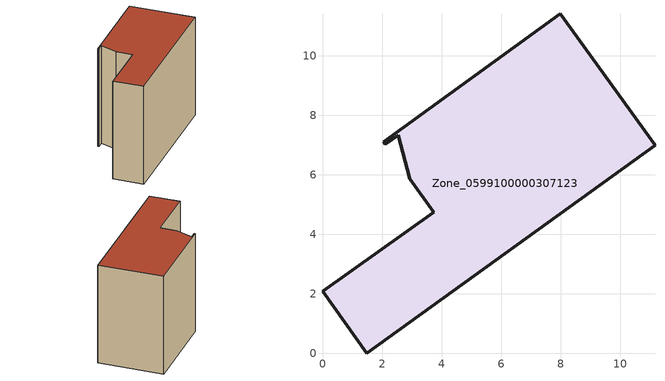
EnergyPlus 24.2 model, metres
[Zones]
Zone_0599100000307123
 floor ground (C_G): 0,2.09 3.73,4.75 2.94,5.87 2.54,7.33 2.11,7.02 2.05,7.11 7.99,11.42 11.17,6.99 1.49,0 z0
 wall outside (C_F): 3.73,4.75 0,2.09 1.49,0 11.17,6.99 7.99,11.42 2.05,7.11 2.11,7.02 2.54,7.33 2.94,5.87 3.73,4.75 z0:8.63
 roof outside (C_R): 2.54,7.33 2.94,5.87 3.73,4.75 0,2.09 1.49,0 11.17,6.99 7.99,11.42 2.05,7.11 2.11,7.02 z8.63
[BUILDING]
Pand.0599100000307123: North Axis=0; Terrain=City; Loads Convergence Tolerance Value=0.04; Temperature Convergence Tolerance Value=0.4; Solar Distribution=FullExterior; Maximum Number of Warmup Days=25; Minimum Number of Warmup Days=1
[Site:Location]
Rotterdam.The.Hague.AP_ZH_NLD Design_Conditions: Latitude=51.96; Longitude=4.45; Time Zone=1; Elevation=-4.5
[SITE:GROUNDTEMPERATURE:BUILDINGSURFACE]
18, 18, 18, 18, 18, 18, 18, 18, 18, 18, 18, 18
[MATERIAL] Thermal Absorptance=0.9; Solar Absorptance=0.7; Visible Absorptance=0.7
Name | Roughness | Thickness | Conductivity | Density | Specific Heat
G.TI.1975-1991 | MediumSmooth | 0.15 | 0.288461 | 540 | 1210
F.TI.1975-1991 | Rough | 0.3 | 0.230769 | 1920 | 840
R.TI.1975-1991 | MediumRough | 0.2 | 0.153846 | 1500 | 1000
[CONSTRUCTION]
C_G: G.TI.1975-1991
C_F: F.TI.1975-1991
C_R: R.TI.1975-1991
[ZONE]
Zone_0599100000307123: Type=1; Multiplier=1; Ceiling Height=Autocalculate; Volume=Autocalculate; Floor Area=autocalculate; Part of Total Floor Area=Yes
[ZONEINFILTRATION:DESIGNFLOWRATE]
Infil_Zone_0599100000307123: Zone or ZoneList or Space or SpaceList=Zone_0599100000307123; Schedule=AlwaysOn; Design Flow Rate Calculation Method=Flow/Area; Flow Rate per Floor Area=0.003; Constant Term Coefficient=1; Temperature Term Coefficient=0; Velocity Term Coefficient=0; Velocity Squared Term Coefficient=0
[HVACTEMPLATE:ZONE:IDEALLOADSAIRSYSTEM]
Zone_0599100000307123: Maximum Heating Supply Air Temperature=50; Minimum Cooling Supply Air Temperature=13; Maximum Heating Supply Air Humidity Ratio=0.0156; Minimum Cooling Supply Air Humidity Ratio=0.0077; Heating Limit=NoLimit; Cooling Limit=NoLimit; Dehumidification Control Type=ConstantSensibleHeatRatio; Cooling Sensible Heat Ratio=0.7; Dehumidification Setpoint=60; Humidification Control Type=None; Humidification Setpoint=30; Outdoor Air Method=None; Outdoor Air Flow Rate per Person=0.00944; Outdoor Air Flow Rate per Zone Floor Area=0; Outdoor Air Flow Rate per Zone=0; Demand Controlled Ventilation Type=None; Outdoor Air Economizer Type=NoEconomizer; Heat Recovery Type=None; Sensible Heat Recovery Effectiveness=0.7; Latent Heat Recovery Effectiveness=0.65
[ZONECONTROL:THERMOSTAT]
ThermostatControl_Zone_0599100000307123: Zone or ZoneList=Zone_0599100000307123; Control Type Schedule=DualSetpointControlType; Control 1=Thermostat_Zone_0599100000307123; Temperature Difference Between Cutout And Setpoint=0
[THERMOSTATSETPOINT:DUALSETPOINT]
Thermostat_Zone_0599100000307123: Heating Setpoint Temperature Schedule=HeatingSetpoint_Zone_0599100000307123; Cooling Setpoint Temperature Schedule=CoolingSetpoint_Zone_0599100000307123
[SCHEDULE:COMPACT]
HeatingSetpoint_Zone_0599100000307123: Through: 12/31, For: AllDays, Until: 24:00, 21
CoolingSetpoint_Zone_0599100000307123: Through: 12/31, For: AllDays, Until: 24:00, 24
DualSetpointControlType: Through: 12/31, For: AllDays, Until: 24:00, 4
AlwaysOn: Through: 12/31, For: AllDays, Until: 24:00, 1
